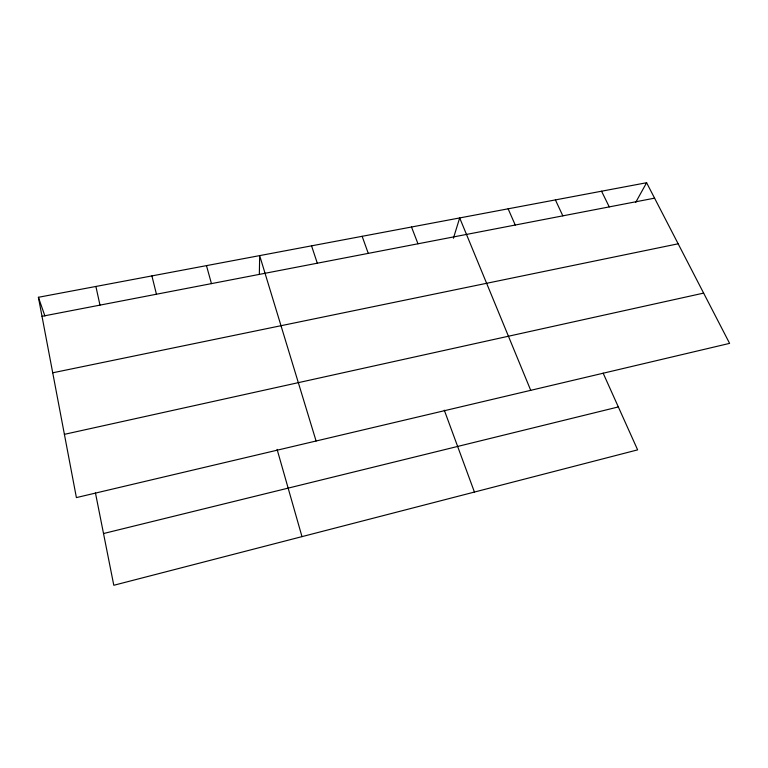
<?xml version="1.0" encoding="UTF-8"?>
<svg xmlns="http://www.w3.org/2000/svg" width="768" height="768" viewBox="0 0 768 768"><rect width="100%" height="100%" fill="white"/><g stroke="black" fill="none" stroke-linecap="round" stroke-linejoin="round"><path stroke-width="1.15" d="M259.344 274.358L259.67 255.61L316.09 441.005M453.398 238.262L459.686 217.93L530.726 390.326M635.654 202.464L646.608 182.726L729.6 343.373L76.397 497.597L38.4 297.293L646.608 182.726M103.517 533.53L618.336 406.934M64.397 434.342L703.632 293.107M52.723 372.797L678.154 243.792M42.01 316.301L654.586 198.154M601.555 191.213L609.254 206.899M555.408 199.901L562.829 215.856M603.139 373.142L637.632 449.866L113.798 585.274L95.462 492.989M508.128 208.81L515.251 225.034M411.504 227.011L417.984 243.792M444.288 410.17L474.432 492.058M362.141 236.304L368.266 253.382M38.4 297.293L44.909 315.984M311.549 245.837L317.309 263.203M277.094 449.386L301.987 536.63M206.477 265.632L211.45 283.622M151.901 275.914L156.442 294.23M95.894 286.464L99.984 305.126"/></g></svg>
